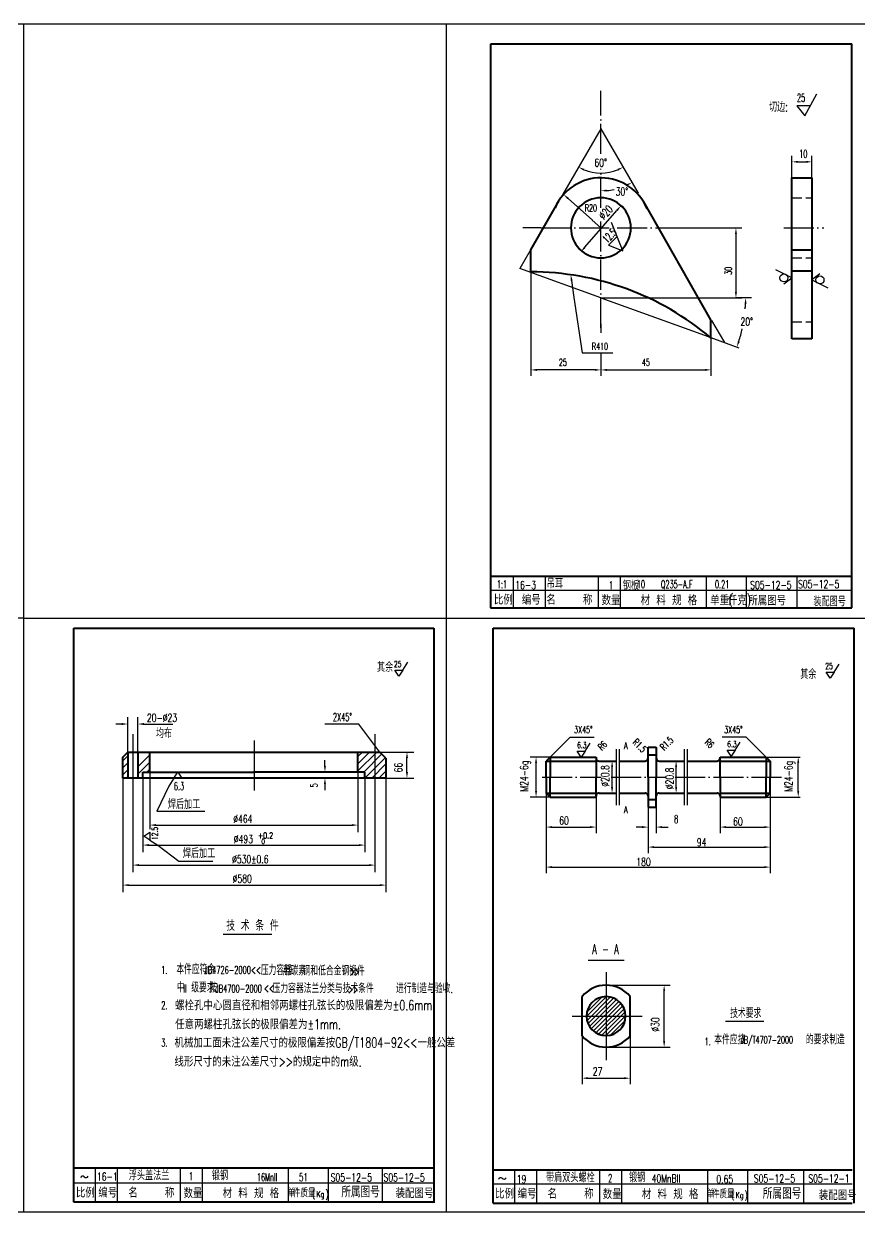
# Model space of a CAD drawing. Extents: x 0 to 2425, y 6 to 1194.
# Drawn here: x 1584 to 2001, y 600 to 1194 of the extents above; entities that cross this region are included whole.
import ezdxf

# ---------------------------------------------------------------- set-up
doc = ezdxf.new("R2010")
doc.units = 0
doc.header["$MEASUREMENT"] = 0
doc.linetypes.add('XS', pattern=[7, 5, -2])
doc.linetypes.add('ZHXS', pattern=[19, 15, -2, 0, -2])
doc.layers.get('0').update_dxf_attribs({"linetype": 'CONTINUOUS'})
doc.layers.get('Defpoints').update_dxf_attribs({"linetype": 'CONTINUOUS'})
for name, color, linetype in [('1', 7, 'ZHXS'), ('3', 7, 'XS'), ('4', 7, 'CONTINUOUS'), ('5', 7, 'CONTINUOUS'), ('FRAME', 1, 'CONTINUOUS'), ('R', 1, 'CONTINUOUS')]:
    doc.layers.add(name, color=color, linetype=linetype)
doc.styles.add('FHZ', font='txt', dxfattribs={"width": 0.7, "bigfont": 'hztxt'})
doc.styles.add('HZ', font='txt', dxfattribs={"width": 0.65, "bigfont": 'hztxt'})
doc.styles.add('HZ1', font='txt', dxfattribs={"width": 0.6, "bigfont": 'hztxt'})

# ---------------------------------------------------------------- blocks, each defined once
blk = doc.blocks.new('BL')
at = {"layer": '5'}
for centre, radius, start, end in [((1.27, -0.34), 1.12, 49.07788, 162.09786), ((2.91, 1.38), 1.26, 223.92906, 329.5545)]:
    blk.add_arc(centre, radius, start, end, dxfattribs=at)
blk = doc.blocks.new('L')
at = {"layer": '4'}
blk.add_blockref('BL', (2.98, 2.54), dxfattribs=at)
blk = doc.blocks.new('D')
at = {"style": 'HZ'}
for s, height, width, p in [('单  ', 4, 0.7, (2.95, 4.05)), ('件质量', 4, 0.7, (5.59, 4.05)), ('(', 3.5, 0.6, (15.27, 4.16)), ('Kg', 3, 0.7, (17.36, 4.1)), (')', 3.5, 0.6, (22, 3.89))]:
    blk.add_text(s, height=height, dxfattribs=dict(at, width=width)).set_placement(p)
blk = doc.blocks.new('C4Z')
for p, q in [((2.5, 3), (5, 7)), ((0.5, 0), (-1.5, 3)), ((-1.5, 3), (2.5, 3)), ((2.5, 3), (0.5, 0))]:
    blk.add_line(p, q)
at = {"style": 'HZ', "width": 0.6}
blk.add_text('6.3', height=3, dxfattribs=at).set_placement((-1.5, 4.5))
blk = doc.blocks.new('*X71')
at = {"color": 0}
for p, q in [((507.25, 411.79), (517.21, 421.75)), ((507.48, 409.9), (519.1, 421.52)), ((507.49, 414.15), (514.85, 421.51)), ((507.99, 408.28), (520.72, 421.01)), ((508.7, 406.88), (522.12, 420.3)), ((509.6, 405.65), (523.35, 419.4)), ((509.92, 418.7), (510.3, 419.08)), ((510.66, 404.59), (524.41, 418.34)), ((511.89, 403.7), (525.3, 417.11)), ((513.29, 402.98), (526.02, 415.71)), ((514.91, 402.48), (526.52, 414.09)), ((516.8, 402.25), (526.75, 412.2)), ((519.17, 402.49), (526.51, 409.83))]:
    blk.add_line(p, q, dxfattribs=at)
blk = doc.blocks.new('*X70')
at = {"color": 0}
for p, q in [((59.5, 225.67), (62, 228.17)), ((59.5, 222.13), (62, 224.63)), ((59.5, 218.6), (62, 221.1)), ((61.44, 217), (62, 217.56))]:
    blk.add_line(p, q, dxfattribs=at)

msp = doc.modelspace()

# ---------------------------------------------------------------- linework, layer by layer
for p, q in [((743, 1194), (1584, 1194)), ((1584, 897), (1584, 1194)), ((1584, 1194), (2425, 1194)), ((1584, 600), (1584, 1194)), ((1795, 1194), (1795, 600)), ((1974.39159, 1148), (1980.39159, 1159)), ((1970.39159, 1153), (1974.39159, 1148)), ((1977.39159, 1153), (1970.39159, 1153)), ((1872.39159, 1141.5), (1853.22091, 1108.4471)), ((1872.39159, 1141.5), (1890.96811, 1109.35968)), ((1967.89159, 1117), (1967.89159, 1128)), ((1970.89159, 1125), (1974.89159, 1125)), ((1977.89159, 1117), (1977.89159, 1128)), ((1855.99629, 1106.66949), (1868.18124, 1095.8606)), ((1864.36013, 1082.26382), (1880.42306, 1100.73618)), ((1882.39159, 1103), (1884.65541, 1101.03146)), ((1872.39159, 1092), (1868.08288, 1095.85517)), ((1883.35175, 1080.53985), (1877.69489, 1094.68198)), ((1842.39159, 1092), (1833.39159, 1092)), ((1872.30159, 1092), (1872.48159, 1092)), ((1872.39159, 1091.91), (1872.39159, 1092.09)), ((1880.52332, 1087.61091), (1876.28068, 1083.36827)), ((1902.39159, 1092), (1942.89159, 1092)), ((1939.89159, 1089), (1939.89159, 1060)), ((1876.28068, 1083.36827), (1883.35175, 1080.53985)), ((1836.90558, 1080.31722), (1831.87339, 1071.64103)), ((1872.39159, 1057), (1831.87339, 1071.64103)), ((1837.39159, 1070.5), (1837.39159, 1018)), ((1967.89159, 1067), (1959.89159, 1071)), ((1857.77749, 1065.64679), (1858.91648, 1057.11296)), ((1963.89159, 1064), (1967.89159, 1067)), ((1981.89159, 1069), (1977.89159, 1066)), ((1977.89159, 1066), (1985.89159, 1062)), ((1858.91648, 1057.11296), (1863.02007, 1029.5)), ((1872.39159, 1057), (1921.89159, 1057)), ((1872.39159, 1057), (1922.39159, 1039)), ((1921.39159, 1057), (1939.89159, 1057)), ((1947.73928, 1057), (1939.89159, 1057)), ((1939.89159, 1057), (1942.89159, 1057)), ((1927.73541, 1045.74642), (1934.13546, 1034.67331)), ((1872.39159, 1044), (1872.39159, 1039.5)), ((1922.39159, 1039), (1941.39159, 1032)), ((1927.39159, 1037.5), (1927.39159, 1018)), ((1863.02007, 1029.5), (1878.39159, 1029.5)), ((1872.39159, 1029), (1872.39159, 1018)), ((1869.39159, 1021), (1840.39159, 1021)), ((1872.39159, 1021), (1872.39159, 1018)), ((1875.39159, 1021), (1924.39159, 1021)), ((1828.54868, 917.79479), (1828.54868, 901.84743)), ((1844.60459, 917.79479), (1844.60459, 901.84743)), ((1871.04868, 917.79479), (1871.04868, 901.84743)), ((1882.04868, 917.79479), (1882.04868, 901.84743)), ((1925.04868, 917.79479), (1925.04868, 901.84743)), ((1945.04868, 917.79479), (1945.04868, 901.84743)), ((1997.39159, 910.79479), (1817.54868, 910.79479)), ((1584, 600), (1584, 897)), ((1584, 897), (2425, 897)), ((1584, 600), (1584, 897)), ((1817.39159, 902), (1997.39159, 902)), ((1817.39159, 902), (1997.39159, 902)), ((1817.39159, 902), (1997.39159, 902)), ((1817.39159, 902), (1992.23451, 902)), ((1773.5, 871), (1776, 875)), ((1989, 870), (1991.5, 874)), ((1771.5, 868), (1769.5, 871)), ((1769.5, 871), (1773.5, 871)), ((1773.5, 871), (1771.5, 868)), ((1987, 867), (1985, 870)), ((1985, 870), (1989, 870)), ((1989, 870), (1987, 867)), ((1647, 844), (1658.5, 844)), ((1751.5, 844), (1734.5, 844)), ((1762, 830), (1751.5, 844)), ((1638.5, 839), (1638.5, 803)), ((1759.5, 839), (1759.5, 803)), ((1699.25, 810.77221), (1699.25, 835.71254)), ((1847, 827.5), (1857, 837.5)), ((1857, 837.5), (1869, 837.5)), ((1945, 837.5), (1933, 837.5)), ((1955, 827.5), (1945, 837.5)), ((1847, 827.5), (1837, 827.5)), ((1848, 827.5), (1847, 827.5)), ((1880, 831.5), (1880, 803.5)), ((1881.5, 831.5), (1881.5, 803.5)), ((1914, 831.5), (1914, 803.5)), ((1915.5, 831.5), (1915.5, 803.5)), ((1955, 827.5), (1972, 827.5)), ((1659, 817), (1661, 820)), ((1661, 820), (1663, 817)), ((1840, 810.5), (1840, 824.5)), ((1878, 812.5), (1878, 822.5)), ((1910, 812.5), (1910, 822.5)), ((1971.01455, 810.59151), (1971.01455, 824.59151)), ((1659, 817), (1656.5, 813)), ((1663, 817), (1659, 817)), ((1656.5, 813), (1650.5, 800.5)), ((1845, 809.5), (1845, 789.5)), ((1870, 807.5), (1870, 808)), ((1957, 809.5), (1957, 769.5)), ((1847, 807.5), (1837, 807.5)), ((1848, 807.5), (1847, 807.5)), ((1870, 807.5), (1870, 789.5)), ((1896, 802.5), (1896, 789.5)), ((1900, 802.5), (1900, 789.5)), ((1932, 807.5), (1932, 789.5)), ((1955, 807.5), (1972, 807.5)), ((1957, 806.5), (1957, 789.5)), ((1650.5, 800.5), (1674.5, 800.5)), ((1848, 792.5), (1867, 792.5)), ((1893, 792.5), (1890, 792.5)), ((1903, 792.5), (1906, 792.5)), ((1935, 792.5), (1954, 792.5)), ((1644, 788), (1647, 790)), ((1647, 786), (1644, 788)), ((1647, 790), (1647, 786)), ((1647, 786), (1651, 783.5)), ((1845, 789.5), (1845, 769.5)), ((1896, 789.5), (1896, 779.5)), ((1957, 788.5), (1957, 779.5)), ((1651, 783.5), (1661.5, 775.5)), ((1899, 782.5), (1954, 782.5)), ((1661.5, 775.5), (1678.5, 775.5)), ((1848, 772.5), (1954, 772.5)), ((1683.625, 739), (1708, 739)), ((1866, 726), (1884, 726)), ((1875, 720), (1875, 676)), ((1875, 713.5), (1907, 713.5)), ((1904, 685.5), (1904, 710.5)), ((1858, 698), (1893, 698)), ((1934.6, 695.5), (1953.8, 695.5)), ((1863, 688.18929), (1863, 664)), ((1887, 688.18929), (1887, 664)), ((1875, 682.5), (1907, 682.5)), ((1866, 667), (1884, 667)), ((1619.65708, 621.44735), (1619.65708, 605.5)), ((1630.65708, 621.44735), (1630.65708, 605.5)), ((1662.15708, 621.44735), (1662.15708, 605.5)), ((1673.15708, 621.44735), (1673.15708, 605.5)), ((1716.15708, 621.44735), (1716.15708, 605.5)), ((1736.15708, 621.44735), (1736.15708, 605.5)), ((1763.15708, 621.44735), (1763.15708, 605.5)), ((1829.15708, 620.94735), (1829.15708, 605)), ((1840.15708, 620.94735), (1840.15708, 605)), ((1871.65708, 620.94735), (1871.65708, 605)), ((1882.65708, 620.94735), (1882.65708, 605)), ((1925.65708, 620.94735), (1925.65708, 605)), ((1945.65708, 620.94735), (1945.65708, 605)), ((1973.65708, 620.94735), (1973.65708, 605)), ((1788.5, 614.44735), (1608.65708, 614.44735)), ((1998, 613.94735), (1818.5, 613.94735)), ((1584, 600), (743, 600)), ((2425, 600), (1584, 600))]:
    msp.add_line(p, q)
at = {"color": 0, "linetype": 'ByBlock'}
for p, q in [((1633, 844), (1630, 844)), ((1636, 830.0625), (1636, 847.5)), ((1641, 830.0625), (1641, 847.5)), ((1644, 844), (1647, 844)), ((1734.5, 823), (1734.5, 826)), ((1762.0625, 830), (1779, 830)), ((1775.5, 820), (1775.5, 827)), ((1647, 819.9375), (1647, 791.5)), ((1751, 819.9375), (1751, 790)), ((1633.5, 816.9375), (1633.5, 760)), ((1643.5, 816.9375), (1643.5, 780)), ((1734.5, 814), (1734.5, 811)), ((1754.5, 816.9375), (1754.5, 780)), ((1765, 816.9375), (1765, 760)), ((1765.0625, 817), (1779, 817)), ((1638.5, 802.9375), (1638.5, 770)), ((1759.5, 802.9375), (1759.5, 770)), ((1650, 793.5), (1748, 793.5)), ((1646.5, 783.5), (1751.5, 783.5)), ((1641.5, 773.5), (1756.5, 773.5)), ((1636.5, 763.5), (1762, 763.5))]:
    msp.add_line(p, q, dxfattribs=at)
at = {"color": 0}
for p, q in [((1641, 822.56349), (1647, 828.56349)), ((1751, 820.63961), (1760.36039, 830)), ((1751, 824.17515), (1756.82486, 830)), ((1751, 827.71068), (1753.28932, 830)), ((1753.89592, 820), (1762.94796, 829.05204)), ((1754.43146, 817), (1764.71573, 827.28427)), ((1641, 819.02796), (1647, 825.02796)), ((1645.50758, 820), (1647, 821.49243)), ((1757.96699, 817), (1765, 824.03301)), ((1761.50252, 817), (1765, 820.49748))]:
    msp.add_line(p, q, dxfattribs=at)
msp.add_lwpolyline([(1584, 897), (743, 897)])
for points in [[(1870.50737, 825.94496, 0, 0.5, 0), (1873.21851, 828.6559, 0, 0, 0), (1879.77044, 835.16217, 0, 0, 0)], [(1895.49263, 825.94496, 0, 0.5, 0), (1892.78149, 828.6559, 0, 0, 0), (1886.22955, 835.16217, 0, 0, 0)], [(1900.50737, 825.94496, 0, 0.5, 0), (1903.21851, 828.6559, 0, 0, 0), (1909.77044, 835.16217, 0, 0, 0)], [(1931.49263, 825.94496, 0, 0.5, 0), (1928.78149, 828.6559, 0, 0, 0), (1922.22955, 835.16217, 0, 0, 0)], [(1888, 830.5, 0, 0.5, 0), (1885, 830.5, 0, 0, 0), (1883, 830.5, 0, 0, 0), (1883, 827.5, 0, 0, 0)], [(1888, 804.5, 0, 0.5, 0), (1885, 804.5, 0, 0, 0), (1883, 804.5, 0, 0, 0), (1883, 807.5, 0, 0, 0)]]:
    msp.add_lwpolyline(points, format="xyseb")
for centre in [(1963.89159, 1067), (1981.89159, 1066)]:
    msp.add_circle(centre, 2)
for centre, radius, start, end in [((1872.39159, 1141.5), 22.14723, 247.6533324, 292.26005868), ((1872.39159, 1141.5), 31, 275.5469188, 282.34963233), ((1872.39159, 1141.5), 31, 294.47965074, 294.48020543), ((1873.53445, 1057), 71.20483, 355.55819135, 357.5858371), ((1873.53445, 1057), 71.20483, 342.18930347, 347.47517701)]:
    msp.add_arc(centre, radius, start, end)
for points in [[(1970.89159, 1124.5), (1970.89159, 1125.5), (1967.89159, 1125)], [(1974.89159, 1124.5), (1974.89159, 1125.5), (1977.89159, 1125)], [(1864.19199, 1121.46453), (1863.75001, 1120.5675), (1861.27993, 1122.34195)], [(1880.5609, 1121.45216), (1881.00152, 1120.55446), (1883.47429, 1122.32518)], [(1875.36389, 1111.14458), (1875.41227, 1110.14575), (1872.39159, 1110.5)], [(1885.00837, 1113.73126), (1885.4663, 1112.84227), (1887.9043, 1114.66055)], [(1855.66289, 1106.29687), (1856.32968, 1107.04211), (1853.76056, 1108.66987)], [(1880.80036, 1100.4081), (1880.04576, 1101.06427), (1882.39159, 1103)], [(1940.39159, 1089), (1939.39159, 1089), (1939.89159, 1092)], [(1864.73743, 1081.93573), (1863.98283, 1082.59191), (1862.39159, 1080)], [(1857.28408, 1065.56588), (1858.2709, 1065.7277), (1857.29201, 1068.60725)], [(1940.39159, 1060), (1939.39159, 1060), (1939.89159, 1057)], [(1944.17619, 1054.0112), (1945.17597, 1053.99013), (1944.73928, 1057)], [(1940.85389, 1035.38329), (1941.7993, 1035.05743), (1940.34901, 1032.38411)], [(1840.39159, 1020.5), (1840.39159, 1021.5), (1837.39159, 1021)], [(1869.39159, 1020.5), (1869.39159, 1021.5), (1872.39159, 1021)], [(1875.39159, 1020.5), (1875.39159, 1021.5), (1872.39159, 1021)], [(1924.39159, 1020.5), (1924.39159, 1021.5), (1927.39159, 1021)], [(1840.5, 824.5), (1839.5, 824.5), (1840, 827.5)], [(1971.51455, 824.59151), (1970.51455, 824.59151), (1971.01455, 827.59151)], [(1878.5, 822.5), (1877.5, 822.5), (1878, 825.5)], [(1910.5, 822.5), (1909.5, 822.5), (1910, 825.5)], [(1840.5, 810.5), (1839.5, 810.5), (1840, 807.5)], [(1878.5, 812.5), (1877.5, 812.5), (1878, 809.5)], [(1910.5, 812.5), (1909.5, 812.5), (1910, 809.5)], [(1971.51455, 810.59151), (1970.51455, 810.59151), (1971.01455, 807.59151)], [(1848, 792), (1848, 793), (1845, 792.5)], [(1867, 792), (1867, 793), (1870, 792.5)], [(1893, 792), (1893, 793), (1896, 792.5)], [(1903, 792), (1903, 793), (1900, 792.5)], [(1935, 792), (1935, 793), (1932, 792.5)], [(1954, 792), (1954, 793), (1957, 792.5)], [(1899, 782), (1899, 783), (1896, 782.5)], [(1954, 782), (1954, 783), (1957, 782.5)], [(1848, 772), (1848, 773), (1845, 772.5)], [(1954, 772), (1954, 773), (1957, 772.5)], [(1904.5, 710.5), (1903.5, 710.5), (1904, 713.5)], [(1904.5, 685.5), (1903.5, 685.5), (1904, 682.5)], [(1866, 666.5), (1866, 667.5), (1863, 667)], [(1884, 666.5), (1884, 667.5), (1887, 667)]]:
    msp.add_solid(points)
at = {"color": 0, "linetype": 'ByBlock'}
for points in [[(1633, 843.5), (1633, 844.5), (1636, 844)], [(1644, 843.5), (1644, 844.5), (1641, 844)], [(1776, 827), (1775, 827), (1775.5, 830)], [(1735, 823), (1734, 823), (1734.5, 820)], [(1776, 820), (1775, 820), (1775.5, 817)], [(1735, 814), (1734, 814), (1734.5, 817)], [(1650, 793), (1650, 794), (1647, 793.5)], [(1748, 793), (1748, 794), (1751, 793.5)], [(1646.5, 783), (1646.5, 784), (1643.5, 783.5)], [(1751.5, 783), (1751.5, 784), (1754.5, 783.5)], [(1641.5, 773), (1641.5, 774), (1638.5, 773.5)], [(1756.5, 773), (1756.5, 774), (1759.5, 773.5)], [(1636.5, 763), (1636.5, 764), (1633.5, 763.5)], [(1762, 763), (1762, 764), (1765, 763.5)]]:
    msp.add_solid(points, dxfattribs=at)
at = {"layer": '1'}
for p, q in [((1872.39159, 1129), (1872.39159, 1160.5)), ((1872.39159, 1102), (1872.39159, 1121.5)), ((1872.39159, 1042), (1872.39159, 1096)), ((1842.39159, 1092), (1902.39159, 1092)), ((1963.89159, 1092), (1983.89159, 1092)), ((1843, 817.5), (1872.5, 817.5)), ((1877.5, 817.5), (1904.5, 817.5)), ((1909.5, 817.5), (1963, 817.5))]:
    msp.add_line(p, q, dxfattribs=at)
at = {"layer": '3'}
for p, q in [((1967.89159, 1107), (1977.89159, 1107)), ((1967.89159, 1077), (1977.89159, 1077)), ((1967.89159, 1045), (1977.89159, 1045))]:
    msp.add_line(p, q, dxfattribs=at)
at = {"layer": '5'}
msp.add_line((1970.26723, 917.52229), (1970.26723, 902.14183), dxfattribs=at)
at = {"layer": 'Defpoints', "color": 0, "linetype": 'ByBlock'}
for p in [(1641, 844), (1636, 830), (1641, 830), (1762, 830), (1775.5, 830), (1647, 820), (1751, 820), (1633.5, 817), (1633.5, 817), (1754.5, 817), (1765, 817), (1765, 817), (1638.5, 803), (1759.5, 803), (1751, 793.5), (1754.5, 783.5), (1759.5, 773.5), (1765, 763.5)]:
    msp.add_point(p, dxfattribs=at)
at = {"layer": 'FRAME', "lineweight": 40}
for p, q in [((1609, 605), (1609, 892)), ((1609, 892), (1789, 892)), ((1789, 892), (1789, 605)), ((1818.5, 892), (1999, 892)), ((1818.5, 604.5), (1818.5, 892)), ((1999, 604.5), (1999, 892)), ((1896, 832.5), (1900, 832.5)), ((1896, 817.5), (1896, 832.5)), ((1900, 832.5), (1900, 817.5)), ((1633.5, 827.5), (1636, 830)), ((1633.5, 817), (1633.5, 827.5)), ((1636, 830), (1762, 830)), ((1636, 830), (1636, 817)), ((1641, 830), (1641, 817)), ((1647, 820), (1647, 830)), ((1751, 820), (1751, 830)), ((1765, 827), (1762, 830)), ((1765, 827), (1765, 817)), ((1847, 827.5), (1845, 825.5)), ((1847, 827.5), (1870, 827.5)), ((1847, 827.5), (1847, 817.5)), ((1870, 827.5), (1870, 817.5)), ((1895.81138, 828.6559), (1899.8781, 828.6559)), ((1932, 827.5), (1955, 827.5)), ((1932, 817.5), (1932, 827.5)), ((1955, 827.5), (1957, 825.5)), ((1955, 827.5), (1955, 817.5)), ((1643.5, 820), (1647, 820)), ((1643.5, 817), (1643.5, 820)), ((1647, 820), (1699.25, 820)), ((1751, 820), (1698.75, 820)), ((1754.5, 820), (1751, 820)), ((1754.5, 817), (1754.5, 820)), ((1845, 817.5), (1845, 825.5)), ((1871.5, 825.5), (1880, 825.5)), ((1881.5, 825.5), (1894.5, 825.5)), ((1901.5, 825.5), (1914, 825.5)), ((1915.5, 825.5), (1930.5, 825.5)), ((1957, 825.5), (1957, 817.5)), ((1663.5, 817), (1633.5, 817)), ((1765, 817), (1663.5, 817)), ((1845, 817.5), (1845, 809.5)), ((1847, 807.5), (1847, 817.5)), ((1870, 807.5), (1870, 817.5)), ((1896, 817.5), (1896, 802.5)), ((1900, 802.5), (1900, 817.5)), ((1932, 817.5), (1932, 807.5)), ((1955, 807.5), (1955, 817.5)), ((1957, 809.5), (1957, 817.5)), ((1847, 807.5), (1845, 809.5)), ((1871.5, 809.5), (1880, 809.5)), ((1881.5, 809.5), (1894.5, 809.5)), ((1901.5, 809.5), (1914, 809.5)), ((1915.5, 809.5), (1930.5, 809.5)), ((1955, 807.5), (1957, 809.5)), ((1847, 807.5), (1870, 807.5)), ((1895.81138, 806.3441), (1899.8781, 806.3441)), ((1896, 802.5), (1900, 802.5)), ((1932, 807.5), (1955, 807.5)), ((1863, 688.18929), (1863, 707.81071)), ((1887, 688.18929), (1887, 707.81071)), ((1788.5, 621.94735), (1608.65708, 621.94735)), ((1998, 620.94735), (1818.5, 620.94735)), ((1789.5, 605), (1609, 605)), ((1818.5, 604.5), (1998, 604.5))]:
    msp.add_line(p, q, dxfattribs=at)
for centre, radius, start, end in [((1871.5, 827), 1.5, 180, 270), ((1894.5, 827), 1.5, 270, 0), ((1901.5, 827), 1.5, 180, 270), ((1930.5, 827), 1.5, 270, 0), ((1871.5, 808), 1.5, 90, 180), ((1894.5, 808), 1.5, 0, 90), ((1901.5, 808), 1.5, 90, 180), ((1930.5, 808), 1.5, 0, 90), ((1875, 698), 15.5, 39.268026, 140.731974), ((1875, 698), 9.75, 0, 180), ((1875, 698), 9.75, 180, 0), ((1875, 698), 15.5, 219.268026, 320.731974)]:
    msp.add_arc(centre, radius, start, end, dxfattribs=at)
at = {"layer": 'R', "lineweight": 40}
for p, q in [((1817.39159, 902), (1817.39159, 1184)), ((1817.39159, 1184), (1997.73451, 1184)), ((1997.73451, 902), (1997.73451, 1184)), ((1997.73451, 902), (1997.73451, 1184)), ((1967.89159, 1036.5), (1967.89159, 1117)), ((1967.89159, 1117), (1977.89159, 1117)), ((1977.89159, 1117), (1977.89159, 1036.5)), ((1927.39159, 1046), (1893.89159, 1105)), ((1837.39159, 1081), (1850.89159, 1104.5)), ((1837.39159, 1070), (1837.39159, 1081)), ((1967.89159, 1081), (1977.89159, 1081)), ((1967.89159, 1070.5), (1977.89159, 1070.5)), ((1927.39159, 1037), (1927.39159, 1046)), ((1977.89159, 1036.5), (1967.89159, 1036.5)), ((1997.39159, 917.79479), (1817.54868, 917.79479)), ((1817.23451, 902), (1997.73451, 902)), ((1817.39159, 902), (1997.73451, 902)), ((1609, 610), (1609, 892)), ((1845, 825.5), (1870, 825.5)), ((1932, 825.5), (1957, 825.5)), ((1845, 809.5), (1870, 809.5)), ((1932, 809.5), (1957, 809.5))]:
    msp.add_line(p, q, dxfattribs=at)
for centre, radius, start, end in [((1872.39159, 1092), 25, 22.25411142, 156.4717686), ((1872.39159, 1092), 15, 0, 180), ((1872.39159, 1092), 15, 180, 0), ((1837.22009, 930.305), 139.69511, 49.79773368, 89.92965946)]:
    msp.add_arc(centre, radius, start, end, dxfattribs=at)

# ---------------------------------------------------------------- block references
for name, p in [('C4Z', (1862, 827.5)), ('C4Z', (1937, 828)), ('*X70', (1574, 600)), ('*X71', (1358, 286)), ('L', (1609.25636, 614.68049)), ('D', (1712.89123, 603.44194)), ('L', (1818.11921, 613.91072)), ('D', (1922.33089, 602.91411))]:
    msp.add_blockref(name, p)

# ---------------------------------------------------------------- texts
for s, height, style, width, p in [('25', 4, 'HZ', 0.6, (1970.39159, 1155)), ('切边:', 5, 'HZ', 0.6, (1956.39159, 1150)), ('10', 4, 'HZ', 0.6, (1971.49159, 1127)), ('R20', 3.5, 'HZ', 0.6, (1864.37593, 1100.22403)), ('R410', 3.5, 'HZ', 0.6, (1867.89159, 1031)), ('25', 3.5, 'HZ', 0.6, (1851.39159, 1023)), ('45', 3.5, 'HZ', 0.6, (1892.89159, 1023)), ('1:1', 4, 'HZ', 0.6, (1820.39159, 911.84743)), ('吊耳', 5, 'HZ', 0.6, (1845.39159, 911.84743)), ('1', 4, 'HZ', 0.6, (1876.39159, 911.34743)), ('钢板', 5, 'HZ', 0.6, (1883.39159, 910.84743)), ('10', 4, 'HZ', 0.6, (1890.39159, 911.84743)), ('Q235-A.F', 4, 'HZ', 0.6, (1902.39159, 911.84743)), ('0.21', 4, 'HZ', 0.6, (1929.39159, 911.84743)), ('比例', 5, 'HZ', 0.7, (1818.94752, 903.68153)), ('编号', 5, 'HZ', 0.7, (1832.89599, 903.68153)), ('名    称', 5, 'HZ', 0.7, (1845.13978, 903.68153)), ('数量', 5, 'HZ', 0.7, (1872.72797, 903.40176)), ('材 料 规 格', 5, 'HZ', 0.7, (1892.25498, 903.40176)), ('单重(', 5, 'HZ', 0.7, (1927.01869, 903.40176)), ('仟克)', 5, 'HZ', 0.7, (1935.8521, 903.40176)), ('装配图号', 5, 'HZ', 0.6, (1978.62997, 902.84743)), ('其余', 5, 'HZ', 0.6, (1760.5, 870)), ('25', 3, 'HZ', 0.6, (1769, 872.5)), ('25', 3, 'HZ', 0.6, (1984.5, 871.5)), ('其余', 5, 'HZ', 0.6, (1972, 866.5)), ('2X45%%D', 4, 'HZ', 0.6, (1738.5, 845.5)), ('均布', 5, 'HZ', 0.6, (1650, 837)), ('3X45%%d', 3.5, 'HZ', 0.6, (1859, 839.5)), ('3X45%%D', 3.5, 'HZ', 0.6, (1934, 839.5)), ('A', 3.5, 'HZ', 0.6, (1884, 831.5)), ('6.3', 4, 'HZ', 0.6, (1659, 811)), ('焊后加工', 5, 'HZ', 0.6, (1656, 801.5)), ('A', 3.5, 'HZ', 0.6, (1884, 799.5)), ('8', 4, 'HZ', 0.6, (1909, 794.5)), ('焊后加工', 5, 'HZ', 0.6, (1663.5, 777)), ('技 术 条 件', 5.4, 'HZ', 0.6, (1685.2, 740.675)), ('A - A', 5, 'HZ', 0.6, (1868, 729)), ('1.', 3.84, 'HZ', 0.6, (1652.69086, 719.17429)), ('本件应符合', 4.7808, 'HZ', 0.6, (1660.24219, 719.00566)), ('JB4726-2000<<', 3.84, 'HZ', 0.6, (1674.27199, 719.17429)), ('压力容器', 4.7808, 'HZ', 0.6, (1702.47308, 718.54565)), ('用碳素', 4.8, 'HZ', 0.6, (1713.36967, 718.36304)), ('钢和低合金钢锻件', 4.8, 'HZ', 0.6, (1723.31972, 718.33633)), ('>>', 3.984, 'HZ', 0.6, (1746.81972, 718.33633)), ('中', 4.7808, 'HZ', 0.6, (1660.5, 709.88652)), ('II', 3.984, 'HZ', 0.6, (1663.6872, 709.88652)), ('级要求.', 4.7808, 'HZ', 0.6, (1667.6712, 709.88652)), ('按', 4.8, 'HZ1', 0.65, (1676.79207, 709.775)), ('JB4700-2000', 3.84, 'HZ', 0.6, (1679.75207, 709.855)), ('<<', 3.84, 'HZ', 0.6, (1704.03939, 710)), ('压力容器法兰分类与技术条件    进行制造与验收.', 4.8, 'HZ', 0.6, (1708.315, 709.52)), ('>>', 3.84, 'HZ', 0.6, (1746.01425, 709.52)), ('2.', 3.84, 'HZ', 0.6, (1652.69086, 701.5)), ('螺栓孔中心圆直径和相邻两螺柱孔弦长的极限偏差为%%P0.6mm,', 5, 'HZ', 0.7, (1659.63866, 700.96458)), ('技术要求', 4.8, 'HZ', 0.6, (1937, 697.1)), ('任意两螺柱孔弦长的极限偏差为%%P1mm.', 5, 'HZ', 0.7, (1659.63866, 691.46458)), ('本件应按', 4.8, 'HZ', 0.6, (1929.03604, 683.94885)), ('  的要求制造', 4.8, 'HZ', 0.6, (1969.69862, 683.94885)), ('3.', 3.84, 'HZ', 0.6, (1652.69086, 682.84573)), ('机械加工面未注公差尺寸的极限偏差按GB/T1804-92<<一般公差', 5, 'HZ', 0.7, (1659.30901, 682.29401)), ('1.', 3.6, 'HZ', 0.6, (1924.2, 683.5)), ('JB/T4707-2000', 3.6, 'HZ1', 0.65, (1942.23604, 684.34885)), ('线形尺寸的未注公差尺寸>>的规定中的m级.', 5, 'HZ', 0.7, (1659.30901, 672.79401)), ('浮头盖法兰', 5, 'HZ', 0.6, (1636.5, 616)), ('1', 4, 'HZ', 0.6, (1666.5, 616)), ('锻钢', 5, 'HZ', 0.6, (1678, 616)), ('16MnII', 4, 'HZ', 0.6, (1700.5, 615.5)), ('51', 4, 'HZ1', 0.65, (1721.5, 615.5)), ('带肩双头螺栓', 5, 'HZ', 0.6, (1845, 615)), ('2', 4, 'HZ', 0.6, (1876, 615)), ('锻钢', 5, 'HZ', 0.6, (1886.5, 615)), ('比例', 5, 'HZ', 0.7, (1610.05592, 607.3341)), ('编号', 5, 'HZ', 0.7, (1621.24663, 607.3341)), ('名    称', 5, 'HZ', 0.7, (1636.24818, 607.3341)), ('数量', 5, 'HZ', 0.7, (1663.83637, 607.05432)), ('材 料 规 格', 5, 'HZ', 0.7, (1683.36339, 607.05432)), ('装配图号', 5, 'HZ', 0.7, (1769.80483, 607.05432)), ('比例', 5, 'HZ', 0.7, (1819.55592, 606.8341)), ('编号', 5, 'HZ', 0.7, (1830.74663, 606.8341)), ('名    称', 5, 'HZ', 0.7, (1845.74818, 606.8341)), ('数量', 5, 'HZ', 0.7, (1873.33637, 606.55432)), ('材 料 规 格', 5, 'HZ', 0.7, (1892.86339, 606.55432)), ('装配图号', 5, 'HZ', 0.7, (1981.30483, 606.05432))]:
    msp.add_text(s, height=height, dxfattribs=dict(style=style, width=width)).set_placement(p)
at = {"style": 'HZ', "width": 0.6}
for s, height, rotation, p in [('12.5', 4, 45, (1875.57357, 1084.07538)), ('30', 3.5, 90, (1937.89159, 1068.5)), ('R6', 3.5, 45, (1873, 830.5)), ('R1.5', 3.5, 315, (1888, 834.5)), ('R1.5', 3.5, 45, (1904, 830.5)), ('R6', 3.5, 315, (1924, 834.5)), ('12.5', 3, 90, (1651, 786))]:
    msp.add_text(s, height=height, rotation=rotation, dxfattribs=at).set_placement(p)
at = {"color": 0, "linetype": 'ByBlock', "style": 'HZ', "width": 0.6}
msp.add_text('5', height=3.5, rotation=90, dxfattribs=at).set_placement((1730.85264, 812.35292))
at = {"layer": '5', "width": 0.7}
for s, height, style, p in [('60%%d', 4, 'FHZ', (1869.16054, 1122.56667)), ('30%%d', 4, 'FHZ', (1879.76085, 1108.12132)), ('20%%d', 4, 'FHZ', (1942.15815, 1043.11721)), ('16-3', 4, 'FHZ', (1829.63751, 911.46865)), ('S05-12-5', 4, 'HZ1', (1947.0022, 911.48638)), ('S05-12-5', 4, 'HZ1', (1970.93786, 911.89879)), ('所属图号', 5, 'FHZ', (1946.02688, 903.29536)), ('20-%%c23', 4, 'FHZ', (1645.52645, 845.12722)), ('%%c464', 4, 'FHZ', (1688.65527, 794.55641)), ('60', 4, 'FHZ', (1851.55349, 793.76468)), ('60', 4, 'FHZ', (1938.48459, 793.26107)), ('%%C493', 4, 'FHZ', (1688.94279, 784.49971)), ('+0.2', 3, 'FHZ', (1701.01886, 786.79839)), ('0', 2.5, 'HZ1', (1702.7071, 784.05189)), ('94', 4, 'FHZ', (1920.34245, 782.937)), ('%%c530%%p0.6', 4, 'FHZ', (1688.08022, 774.44302)), ('180', 4, 'FHZ', (1890.10555, 773.11654)), ('%%c580', 4, 'FHZ', (1688.36774, 764.67365)), ('27', 4, 'FHZ', (1868.35344, 668.41729)), ('16-1', 4, 'HZ1', (1620.583, 615.78888)), ('S05-12-5', 4, 'HZ1', (1737.37255, 615.37647)), ('S05-12-5', 4, 'HZ1', (1763.78432, 615.37647)), ('19', 4, 'FHZ', (1830.34203, 614.5164)), ('40MnBII', 4, 'FHZ', (1897.75802, 614.85665)), ('0.65', 4, 'FHZ', (1930.10407, 614.5164)), ('S05-12-5', 4, 'FHZ', (1948.83074, 614.85665)), ('S05-12-1', 4, 'FHZ', (1976.06952, 614.85665)), ('所属图号', 5.5, 'FHZ', (1742.68779, 607.45307)), ('所属图号', 5.5, 'FHZ', (1953.30343, 606.68491))]:
    msp.add_text(s, height=height, dxfattribs=dict(at, style=style)).set_placement(p)
at = {"layer": '5', "style": 'FHZ', "width": 0.7}
for s, rotation, p in [('%%c20', 44.98093238, (1873.66965, 1095.76778)), ('66', 90, (1773.18776, 819.84182)), ('M24-6g', 90, (1836.02622, 810.20685)), ('%%C20.8', 90, (1876.49894, 812.65017)), ('%%C20.8', 90, (1908.75164, 811.39114)), ('M24-6g', 90, (1968.12598, 810.13398)), ('%%c30', 90, (1901.59584, 690.2181))]:
    msp.add_text(s, height=4, rotation=rotation, dxfattribs=at).set_placement(p)

doc.saveas('drawing.dxf')
